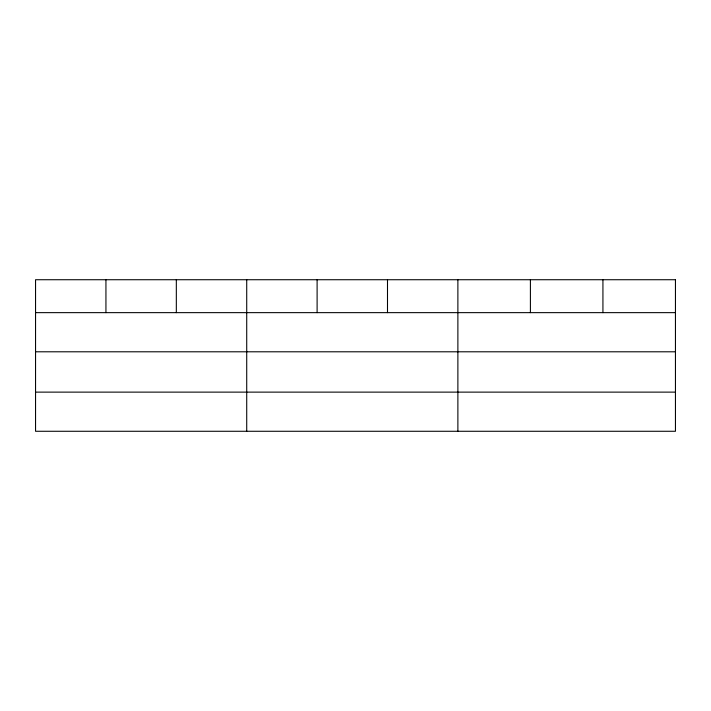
<?xml version="1.0" encoding="UTF-8"?>
<svg xmlns="http://www.w3.org/2000/svg" width="711" height="711" viewBox="0 0 711 711"><rect width="100%" height="100%" fill="white"/><g stroke="black" fill="none" stroke-linecap="round" stroke-linejoin="round"><path stroke-width="1.07" d="M35.55 312.644L675.45 312.644M35.55 351.794L675.45 351.794M35.55 392.125L675.45 392.125M602.928 279.725L602.928 312.644M530.406 279.725L530.406 312.644M457.884 279.725L457.884 431.275M387.495 279.725L387.495 312.644M317.106 279.725L317.106 312.644M246.717 279.725L246.717 431.275M176.328 279.725L176.328 312.644M105.939 279.725L105.939 312.644M675.45 279.725L35.55 279.725L35.55 431.275L675.45 431.275L675.45 279.725"/></g></svg>
